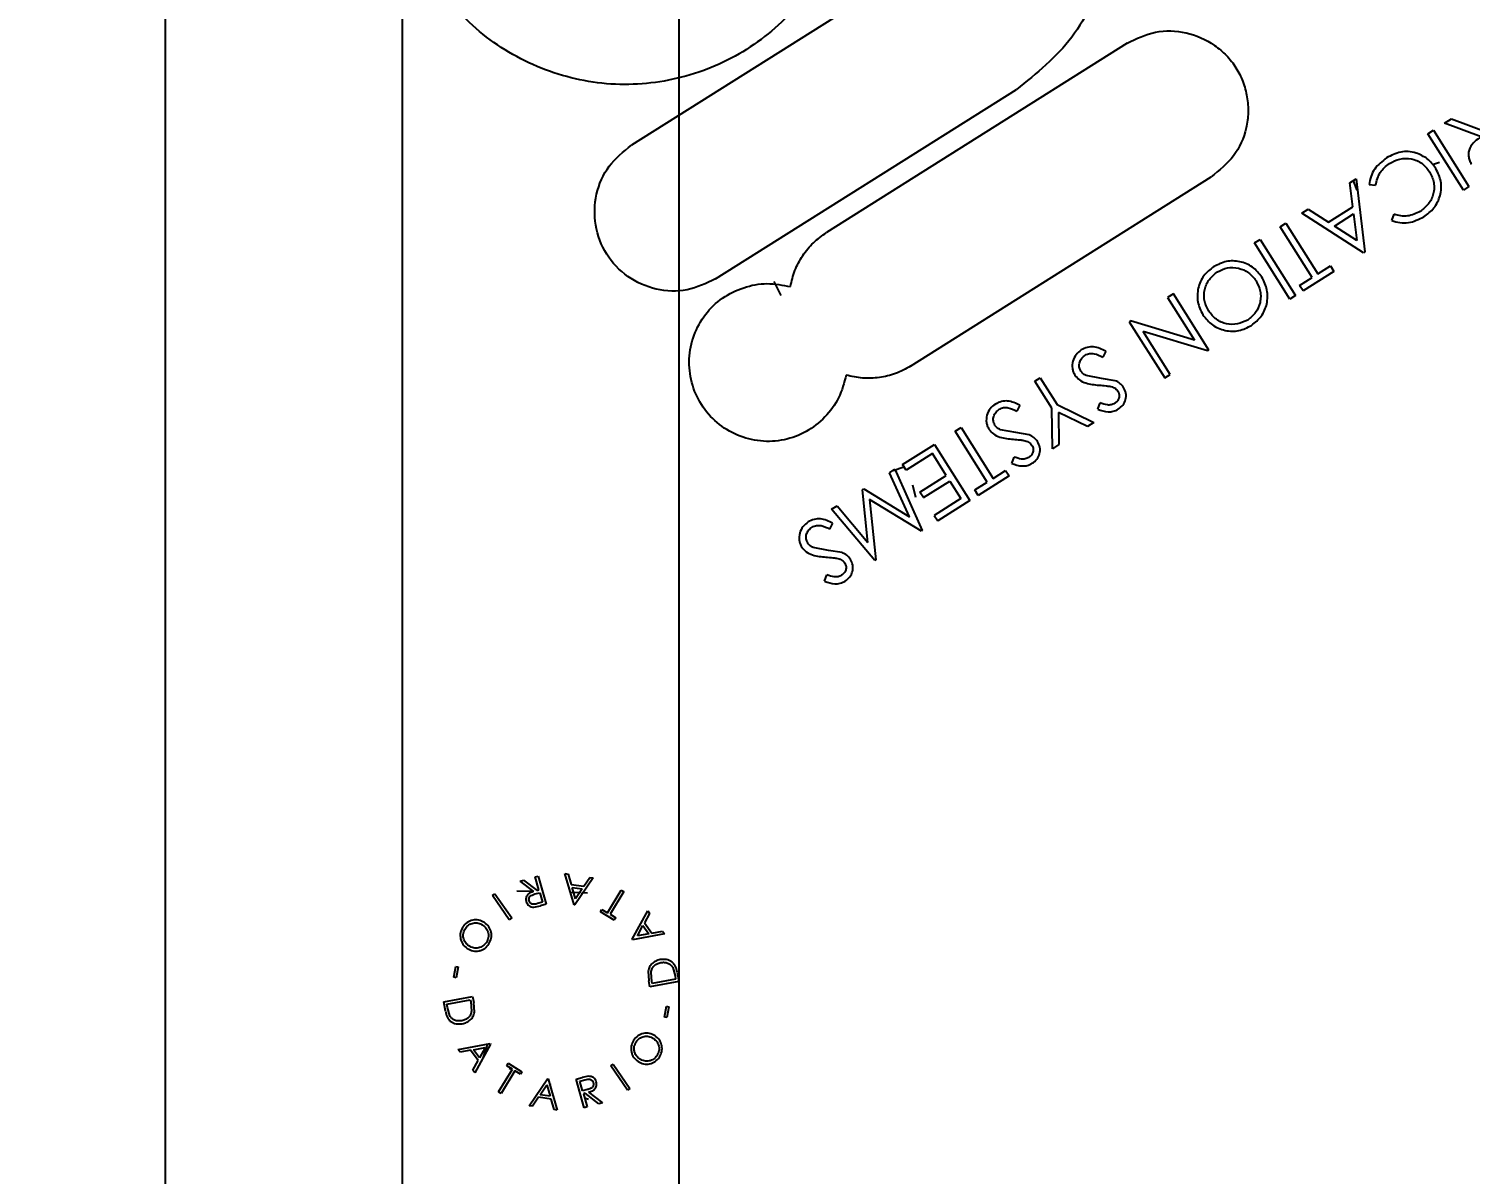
# Model space of a CAD drawing. Header units: inches. Extents: x -347369 to -260369, y 119522 to 149869.
# Drawn here: x -263136.63 to -263100.13, y 139449.43 to 139478.44 of the extents above; entities that cross this region are included whole.
import ezdxf

# ---------------------------------------------------------------- set-up
doc = ezdxf.new("R2010")
doc.units = ezdxf.units.IN
doc.header["$LTSCALE"] = 300
doc.linetypes.add('DOT2', pattern=[0.635, 0, -0.635])
doc.layers.add('INCASTELLATURA MOT', color=4, linetype='Continuous')
doc.layers.add('QUOTE', color=7, linetype='Continuous')
doc.styles.get("Standard").update_dxf_attribs({"font": 'romans.shx'})
doc.dimstyles.new('sc1a100_pollici', dxfattribs={"dimscale": 100, "dimtxt": 3, "dimasz": 3, "dimexe": 0, "dimexo": 0, "dimgap": 1, "dimtad": 1, "dimzin": 12, "dimdsep": 46, "dimtxsty": 'Standard', "dimblk": 'CLOSEDBLANK', "dimcen": 1, "dimclrd": 253, "dimclre": 253, "dimclrt": 2, "dimadec": 0, "dimazin": 3, "dimtfac": 1, "dimtmove": 0, "dimatfit": 1, "dimldrblk": 'CLOSEDBLANK', "dimfxl": 1, "dimtolj": 1, "dimtzin": 0, "dimarcsym": 0})

# ---------------------------------------------------------------- blocks, each defined once
blk = doc.blocks.new('_ClosedBlank')
at = {"color": 0, "linetype": 'ByBlock', "lineweight": -2}
for p, q in [((-1, 0.16667), (0, 0)), ((-1, 0.16667), (-1, -0.16667)), ((0, 0), (-1, -0.16667))]:
    blk.add_line(p, q, dxfattribs=at)
blk = doc.blocks.new('*D12')
at = {"layer": 'Defpoints', "color": 0, "transparency": 16777216}
for p in [(-263135.166, 139932.656), (-261590.132, 139932.656), (-262190.132, 138999.656)]:
    blk.add_point(p, dxfattribs=at)
at = {"layer": 'QUOTE', "color": 253, "lineweight": -2, "transparency": 16777216}
for p, q in [((-261590.132, 140232.656), (-261590.132, 140532.656)), ((-263135.166, 139932.656), (-261590.132, 139932.656)), ((-261590.132, 139932.656), (-261590.132, 138999.656)), ((-262190.132, 138999.656), (-261590.132, 138999.656)), ((-261590.132, 138699.656), (-261590.132, 135456.799))]:
    blk.add_line(p, q, dxfattribs=at)
at = {"layer": 'QUOTE', "color": 253, "lineweight": -2, "transparency": 16777216, "xscale": 300, "yscale": 300, "zscale": 300}
for p, rotation in [((-261590.132, 139932.656), 270), ((-261590.132, 138999.656), 90)]:
    blk.add_blockref('_ClosedBlank', p, dxfattribs=dict(at, rotation=rotation))
at = {"layer": 'QUOTE', "color": 2, "transparency": 16777216, "char_height": 300, "attachment_point": 5, "rotation": 90}
for s, insert in [('\\A1;[3\'-0 3/4"]', (-261261.561, 136928.227)), ('\\A1;933', (-261840.132, 136928.227))]:
    blk.add_mtext(s, dxfattribs=dict(at, insert=insert))
blk = doc.blocks.new('*U45')
at = {"layer": 'INCASTELLATURA MOT', "linetype": 'Continuous'}
blk.add_line((-3.004, 420.5), (-3.004, 658), dxfattribs=at)
blk = doc.blocks.new('*U46')
at = {"layer": 'INCASTELLATURA MOT'}
for p, q in [((2.995, 420.5), (2.995, 658)), ((9.995, 658), (9.995, 408))]:
    blk.add_line(p, q, dxfattribs=at)
blk = doc.blocks.new('A$C11159156')
at = {"layer": 'INCASTELLATURA MOT', "color": 40, "linetype": 'Continuous', "lineweight": 25}
for p, q in [((-322.583, 530.629), (-330.199, 525.835)), ((-317.647, 528.418), (-325.263, 523.624)), ((-328.069, 522.449), (-320.452, 527.244)), ((-309.608, 526.388), (-309.432, 526.499)), ((-308.68, 526.048), (-309.608, 526.388)), ((-309.432, 526.499), (-308.504, 526.159)), ((-310.029, 526.123), (-309.887, 526.213)), ((-309.133, 524.699), (-310.029, 526.123)), ((-309.887, 526.213), (-308.99, 524.789)), ((-309.735, 525.393), (-309.89, 525.341)), ((-323.133, 520.239), (-315.516, 525.033)), ((-312.006, 524.879), (-311.847, 524.979)), ((-311.825, 524.693), (-311.915, 524.933)), ((-311.847, 524.979), (-311.624, 523.132)), ((-311.934, 524.271), (-312.006, 524.879)), ((-311.52, 524.839), (-311.354, 524.824)), ((-308.99, 524.789), (-309.133, 524.699)), ((-313.219, 524.116), (-313.066, 524.212)), ((-313.066, 524.212), (-312.547, 523.884)), ((-312.547, 523.884), (-311.934, 524.271)), ((-313.771, 523.768), (-313.626, 523.86)), ((-313.626, 523.86), (-312.817, 522.574)), ((-311.658, 523.11), (-313.219, 524.116)), ((-312.398, 523.786), (-311.911, 524.093)), ((-311.911, 524.093), (-311.831, 523.423)), ((-310.946, 523.927), (-310.888, 524.084)), ((-314.419, 523.36), (-314.277, 523.45)), ((-314.277, 523.45), (-313.38, 522.026)), ((-312.962, 522.483), (-313.771, 523.768)), ((-311.831, 523.423), (-312.398, 523.786)), ((-313.523, 521.936), (-314.419, 523.36)), ((-311.624, 523.132), (-311.658, 523.11)), ((-312.817, 522.574), (-312.498, 522.775)), ((-312.498, 522.775), (-312.411, 522.636)), ((-326.593, 522.384), (-326.421, 522.026)), ((-313.28, 522.283), (-312.962, 522.483)), ((-312.411, 522.636), (-313.192, 522.144)), ((-316.475, 522.067), (-316.622, 521.974)), ((-316.622, 521.974), (-315.944, 520.898)), ((-315.578, 520.643), (-316.475, 522.067)), ((-313.38, 522.026), (-313.523, 521.936)), ((-313.192, 522.144), (-313.28, 522.283)), ((-317.561, 521.383), (-317.593, 521.363)), ((-317.593, 521.363), (-316.696, 519.939)), ((-315.944, 520.898), (-317.561, 521.383)), ((-315.609, 520.623), (-317.242, 521.117)), ((-316.556, 520.027), (-317.242, 521.117)), ((-318.188, 520.617), (-318.264, 520.469)), ((-315.578, 520.643), (-315.609, 520.623)), ((-319.986, 519.856), (-319.846, 519.944)), ((-319.558, 519.176), (-319.986, 519.856)), ((-319.846, 519.944), (-319.418, 519.264)), ((-318.294, 519.926), (-318.681, 520)), ((-317.95, 519.87), (-318.294, 519.926)), ((-316.696, 519.939), (-316.556, 520.027)), ((-320.365, 519.247), (-320.441, 519.099)), ((-319.541, 518.148), (-319.558, 519.176)), ((-319.418, 519.264), (-318.49, 518.81)), ((-318.655, 518.707), (-319.388, 519.064)), ((-319.388, 519.064), (-319.377, 518.252)), ((-318.393, 519.147), (-318.332, 519.308)), ((-318.49, 518.81), (-318.655, 518.707)), ((-321.998, 518.59), (-321.852, 518.682)), ((-321.188, 517.305), (-321.998, 518.59)), ((-321.852, 518.682), (-321.043, 517.396)), ((-320.47, 518.556), (-320.858, 518.63)), ((-320.126, 518.5), (-320.47, 518.556)), ((-323.335, 517.749), (-322.525, 518.259)), ((-322.579, 518.028), (-323.246, 517.608)), ((-322.227, 517.47), (-322.579, 518.028)), ((-322.525, 518.259), (-321.629, 516.835)), ((-319.377, 518.252), (-319.541, 518.148)), ((-323.666, 517.54), (-323.529, 517.627)), ((-323.572, 517.599), (-323.298, 517.691)), ((-323.529, 517.627), (-322.835, 516.075)), ((-323.246, 517.608), (-323.335, 517.749)), ((-321.043, 517.396), (-320.725, 517.597)), ((-320.725, 517.597), (-320.638, 517.458)), ((-320.569, 517.777), (-320.509, 517.938)), ((-323.159, 516.427), (-323.666, 517.54)), ((-322.895, 517.05), (-322.227, 517.47)), ((-322.807, 516.91), (-322.139, 517.33)), ((-322.139, 517.33), (-321.859, 516.885)), ((-321.506, 517.105), (-321.188, 517.305)), ((-320.638, 517.458), (-321.419, 516.966)), ((-324.35, 517.109), (-324.315, 517.132)), ((-324.213, 515.774), (-324.35, 517.109)), ((-324.315, 517.132), (-323.159, 516.427)), ((-322.858, 516.061), (-324.172, 516.865)), ((-324.172, 516.865), (-324.01, 515.336)), ((-322.995, 516.917), (-323.074, 517.222)), ((-322.807, 516.91), (-322.895, 517.05)), ((-321.859, 516.885), (-322.533, 516.461)), ((-321.419, 516.966), (-321.506, 517.105)), ((-325.133, 516.616), (-324.993, 516.705)), ((-324.033, 515.321), (-325.133, 516.616)), ((-324.993, 516.705), (-324.213, 515.774)), ((-321.629, 516.835), (-322.444, 516.321)), ((-325.105, 516.264), (-325.181, 516.115)), ((-322.533, 516.461), (-322.444, 516.321)), ((-322.835, 516.075), (-322.858, 516.061)), ((-325.211, 515.572), (-325.598, 515.647)), ((-324.867, 515.517), (-325.211, 515.572)), ((-324.01, 515.336), (-324.033, 515.321)), ((-325.31, 514.793), (-325.249, 514.954)), ((-331.883, 507.391), (-331.803, 507.378)), ((-331.651, 506.598), (-331.883, 507.391)), ((-331.803, 507.378), (-331.724, 507.117)), ((-333.021, 507.201), (-332.933, 507.225)), ((-332.672, 506.94), (-333.021, 507.201)), ((-332.933, 507.225), (-332.584, 506.964)), ((-332.636, 507.308), (-332.564, 507.328)), ((-332.543, 506.976), (-332.636, 507.308)), ((-332.564, 507.328), (-332.364, 506.613)), ((-331.724, 507.117), (-331.406, 507.069)), ((-331.618, 506.754), (-331.703, 507.041)), ((-331.703, 507.041), (-331.45, 507.002)), ((-331.17, 507.282), (-331.633, 506.596)), ((-331.406, 507.069), (-331.253, 507.294)), ((-331.253, 507.294), (-331.17, 507.282)), ((-333.718, 506.835), (-333.657, 506.878)), ((-333.293, 506.222), (-333.718, 506.835)), ((-333.657, 506.878), (-333.232, 506.265)), ((-333.1, 506.952), (-332.724, 506.942)), ((-332.647, 506.873), (-332.523, 506.906)), ((-332.584, 506.964), (-332.543, 506.976)), ((-332.456, 506.663), (-332.581, 506.628)), ((-332.523, 506.906), (-332.456, 506.663)), ((-332.454, 506.935), (-332.424, 506.935)), ((-331.744, 506.917), (-331.477, 506.91)), ((-331.45, 507.002), (-331.618, 506.754)), ((-331.422, 506.908), (-331.313, 506.905)), ((-330.806, 506.398), (-330.458, 506.973)), ((-330.393, 506.934), (-330.741, 506.358)), ((-330.458, 506.973), (-330.393, 506.934)), ((-332.671, 506.538), (-332.507, 506.573)), ((-332.364, 506.613), (-332.507, 506.573)), ((-331.633, 506.596), (-331.651, 506.598)), ((-330.986, 506.422), (-330.948, 506.484)), ((-330.636, 506.21), (-330.986, 506.422)), ((-330.948, 506.484), (-330.806, 506.398)), ((-330.741, 506.358), (-330.599, 506.272)), ((-330.182, 505.726), (-329.789, 506.444)), ((-329.742, 506.379), (-329.87, 506.141)), ((-329.789, 506.444), (-329.742, 506.379)), ((-333.232, 506.265), (-333.293, 506.222)), ((-330.599, 506.272), (-330.636, 506.21)), ((-330.05, 505.811), (-329.908, 506.072)), ((-329.908, 506.072), (-329.758, 505.868)), ((-329.87, 506.141), (-329.68, 505.883)), ((-329.68, 505.883), (-329.415, 505.934)), ((-329.415, 505.934), (-329.366, 505.868)), ((-330.171, 505.711), (-330.182, 505.726)), ((-329.366, 505.868), (-330.171, 505.711)), ((-329.758, 505.868), (-330.05, 505.811)), ((-334.7, 504.765), (-334.649, 505.039)), ((-334.649, 505.039), (-334.588, 505.028)), ((-334.588, 505.028), (-334.639, 504.753)), ((-329.778, 504.918), (-329.759, 504.674)), ((-329.683, 504.658), (-329.704, 504.889)), ((-329.155, 505.01), (-329.097, 504.803)), ((-329.042, 504.894), (-328.998, 504.661)), ((-334.639, 504.753), (-334.7, 504.765)), ((-329.731, 504.523), (-329.759, 504.674)), ((-328.998, 504.661), (-329.731, 504.523)), ((-329.673, 504.606), (-329.683, 504.658)), ((-329.081, 504.718), (-329.673, 504.606)), ((-329.097, 504.803), (-329.081, 504.718)), ((-334.955, 504.139), (-334.222, 504.275)), ((-334.912, 503.906), (-334.955, 504.139)), ((-334.873, 504.082), (-334.281, 504.191)), ((-334.281, 504.191), (-334.271, 504.139)), ((-334.271, 504.139), (-334.25, 503.909)), ((-334.222, 504.275), (-334.194, 504.123)), ((-334.177, 503.879), (-334.194, 504.123)), ((-334.857, 503.997), (-334.873, 504.082)), ((-334.799, 503.79), (-334.857, 503.997)), ((-329.367, 503.754), (-329.315, 504.029)), ((-329.306, 503.742), (-329.367, 503.754)), ((-329.315, 504.029), (-329.254, 504.017)), ((-329.254, 504.017), (-329.306, 503.742)), ((-334.591, 502.931), (-333.778, 503.086)), ((-333.767, 503.071), (-334.167, 502.348)), ((-333.858, 503.057), (-333.961, 502.719)), ((-333.778, 503.086), (-333.767, 503.071)), ((-334.542, 502.864), (-334.591, 502.931)), ((-334.274, 502.914), (-334.542, 502.864)), ((-334.084, 502.653), (-334.274, 502.914)), ((-334.214, 502.413), (-334.084, 502.653)), ((-334.196, 502.93), (-333.901, 502.985)), ((-334.045, 502.723), (-334.196, 502.93)), ((-333.901, 502.985), (-334.045, 502.723)), ((-334.167, 502.348), (-334.214, 502.413)), ((-333.568, 501.861), (-333.216, 502.437)), ((-333.151, 502.397), (-333.503, 501.822)), ((-333.359, 502.524), (-333.321, 502.586)), ((-333.216, 502.437), (-333.359, 502.524)), ((-333.321, 502.586), (-332.972, 502.372)), ((-333.234, 502.432), (-333.299, 502.458)), ((-333.009, 502.31), (-333.151, 502.397)), ((-332.972, 502.372), (-333.009, 502.31)), ((-330.726, 502.52), (-330.665, 502.562)), ((-330.304, 501.907), (-330.726, 502.52)), ((-330.665, 502.562), (-330.242, 501.949)), ((-332.792, 501.511), (-332.326, 502.196)), ((-332.511, 501.79), (-332.342, 502.038)), ((-332.342, 502.038), (-332.258, 501.75)), ((-332.326, 502.196), (-332.308, 502.193)), ((-332.308, 502.193), (-332.079, 501.4)), ((-332.23, 502.037), (-332.267, 502.051)), ((-331.596, 502.182), (-331.452, 502.222)), ((-331.397, 501.46), (-331.596, 502.182)), ((-331.505, 502.131), (-331.377, 502.167)), ((-331.437, 501.886), (-331.505, 502.131)), ((-331.287, 502.257), (-331.452, 502.222)), ((-331.313, 501.919), (-331.437, 501.886)), ((-330.242, 501.949), (-330.304, 501.907)), ((-333.503, 501.822), (-333.568, 501.861)), ((-332.555, 501.724), (-332.709, 501.498)), ((-332.237, 501.674), (-332.555, 501.724)), ((-332.258, 501.75), (-332.511, 501.79)), ((-332.159, 501.412), (-332.237, 501.674)), ((-331.376, 501.827), (-331.418, 501.816)), ((-331.418, 501.816), (-331.325, 501.48)), ((-331.287, 501.665), (-331.387, 501.705)), ((-331.025, 501.563), (-331.376, 501.827)), ((-331.288, 501.852), (-330.935, 501.587)), ((-330.935, 501.587), (-331.025, 501.563)), ((-332.709, 501.498), (-332.792, 501.511)), ((-332.079, 501.4), (-332.159, 501.412)), ((-331.325, 501.48), (-331.397, 501.46))]:
    blk.add_line(p, q, dxfattribs=at)
for radius, start, end in [(76, 233.47499, 180), (70.5, 270, 87.50116), (70, 270, 85.62614)]:
    blk.add_arc((-354, 509), radius, start, end, dxfattribs=at)
at = {"layer": 'INCASTELLATURA MOT', "color": 40, "linetype": 'DOT2', "lineweight": 18}
for points, knots in [([(-420.351, 472.975), (-421.396, 475.027), (-423.487, 479.132), (-425.929, 485.721), (-427.833, 492.655), (-429.082, 499.963), (-429.614, 507.511), (-429.378, 515.193), (-428.348, 522.89), (-426.52, 530.481), (-423.918, 537.843), (-420.59, 544.86), (-416.604, 551.431), (-412.047, 557.472), (-407.018, 562.919), (-401.65, 567.705), (-395.996, 571.87), (-390.076, 575.443), (-383.855, 578.463), (-377.282, 580.936), (-370.344, 582.831), (-363.037, 584.082), (-355.489, 584.614), (-347.808, 584.378), (-340.11, 583.348), (-332.519, 581.52), (-325.157, 578.918), (-318.14, 575.59), (-311.569, 571.604), (-305.529, 567.047), (-300.08, 562.02), (-295.301, 556.647), (-291.105, 551.01), (-288.801, 547.02), (-287.649, 545.025)], [0, 0, 0, 0, 0.029124, 0.058249, 0.088734, 0.119994, 0.151901, 0.184313, 0.217069, 0.25, 0.282931, 0.315687, 0.348099, 0.380006, 0.411266, 0.441751, 0.470875, 0.5, 0.529123, 0.558249, 0.588734, 0.619994, 0.651901, 0.684313, 0.717069, 0.75, 0.782931, 0.815687, 0.848099, 0.880006, 0.911266, 0.941751, 0.970875, 1, 1, 1, 1]), ([(-337.148, 570.373), (-335.764, 569.999), (-332.181, 569.031), (-326.653, 566.68), (-320.628, 563.444), (-314.994, 559.553), (-309.807, 555.089), (-305.128, 550.093), (-301.01, 544.626), (-297.501, 538.749), (-294.639, 532.531), (-292.472, 526.041), (-290.96, 519.359), (-290.565, 514.818), (-290.368, 512.547)], [0, 0, 0, 0, 0.0540737, 0.140067, 0.2260603, 0.3120536, 0.3980469, 0.4840402, 0.5700335, 0.6560268, 0.7420201, 0.8280134, 0.9140067, 1, 1, 1, 1]), ([(-287.649, 545.025), (-286.604, 542.973), (-284.513, 538.868), (-282.071, 532.279), (-280.167, 525.345), (-278.918, 518.037), (-278.386, 510.489), (-278.622, 502.807), (-279.652, 495.11), (-281.48, 487.519), (-284.082, 480.157), (-287.41, 473.14), (-291.396, 466.569), (-295.953, 460.528), (-300.982, 455.081), (-306.35, 450.295), (-312.004, 446.13), (-317.924, 442.557), (-324.145, 439.537), (-330.718, 437.064), (-337.656, 435.169), (-344.963, 433.918), (-352.511, 433.386), (-360.192, 433.622), (-367.891, 434.652), (-375.48, 436.482), (-382.848, 439.075), (-389.842, 442.434), (-395.196, 445.55), (-398.03, 447.744), (-398.837, 448.369)], [0, 0, 0, 0, 0.033825, 0.067651, 0.103057, 0.139363, 0.176421, 0.214064, 0.252107, 0.290354, 0.328601, 0.366644, 0.404287, 0.441345, 0.477651, 0.513057, 0.546881, 0.580708, 0.614532, 0.648359, 0.683766, 0.720071, 0.757129, 0.794772, 0.832815, 0.871062, 0.909309, 0.947352, 0.984996, 1, 1, 1, 1])]:
    blk.add_open_spline(points, degree=3, knots=knots, dxfattribs=at)
at = {"layer": 'INCASTELLATURA MOT', "color": 40, "linetype": 'Continuous', "lineweight": 25}
for points, knots in [([(-330.023, 538.862), (-329.421, 538.772), (-328.219, 538.59), (-326.624, 537.618), (-325.405, 536.233), (-324.68, 534.533), (-324.528, 532.707), (-324.935, 530.93), (-325.874, 529.38), (-327.232, 528.179), (-328.905, 527.466), (-330.725, 527.284), (-332.52, 527.698), (-334.112, 528.637), (-335.32, 530.043), (-336.032, 531.737), (-336.204, 533.579), (-335.851, 534.729), (-335.674, 535.305)], [0, 0, 0, 0, 0.062584, 0.125134, 0.187667, 0.250057, 0.312608, 0.375005, 0.437551, 0.500043, 0.562577, 0.625099, 0.687608, 0.750114, 0.812552, 0.875079, 0.937412, 1, 1, 1, 1]), ([(-318.884, 534.139), (-318.723, 533.846), (-318.403, 533.261), (-318.074, 531.973), (-318.122, 530.308), (-318.931, 528.466), (-319.944, 527.652), (-320.452, 527.244)], [0, 0, 0, 0, 0.126042, 0.251496, 0.500666, 0.749605, 1, 1, 1, 1]), ([(-317.647, 528.418), (-317.412, 528.531), (-316.945, 528.755), (-316.142, 528.729), (-315.529, 528.458), (-315.125, 528.115), (-314.88, 527.803), (-314.702, 527.446), (-314.6, 527.059), (-314.57, 526.66), (-314.638, 526.139), (-314.909, 525.522), (-315.313, 525.196), (-315.516, 525.033)], [0, 0, 0, 0, 0.125035, 0.249927, 0.375183, 0.438331, 0.500119, 0.561919, 0.625195, 0.688419, 0.750478, 0.874835, 1, 1, 1, 1]), ([(-308.68, 526.048), (-308.736, 526.01), (-308.849, 525.934), (-308.961, 525.797), (-309.003, 525.661), (-309.006, 525.555), (-308.982, 525.45), (-308.947, 525.387), (-308.93, 525.355)], [0, 0, 0, 0, 0.250027, 0.498946, 0.625137, 0.750213, 0.871798, 1, 1, 1, 1]), ([(-328.069, 522.449), (-328.305, 522.336), (-328.776, 522.11), (-329.585, 522.142), (-330.315, 522.467), (-330.874, 523.049), (-331.153, 523.805), (-331.133, 524.602), (-330.81, 525.342), (-330.403, 525.67), (-330.199, 525.835)], [0, 0, 0, 0, 0.125225, 0.2503688, 0.3757711, 0.5003544, 0.625066, 0.7499782, 0.8745367, 1, 1, 1, 1]), ([(-310.331, 525.636), (-310.396, 525.651), (-310.525, 525.68), (-310.788, 525.664), (-310.961, 525.574), (-311.077, 525.514)], [0, 0, 0, 0, 0.256654, 0.5028017, 1, 1, 1, 1]), ([(-309.83, 525.243), (-309.896, 525.332), (-310.029, 525.511), (-310.23, 525.594), (-310.331, 525.636)], [0, 0, 0, 0, 0.500159, 1, 1, 1, 1]), ([(-311.077, 525.514), (-311.187, 525.428), (-311.351, 525.301), (-311.481, 525.048), (-311.507, 524.909), (-311.52, 524.839)], [0, 0, 0, 0, 0.499697, 0.747292, 1, 1, 1, 1]), ([(-311.354, 524.824), (-311.326, 524.936), (-311.284, 525.1), (-311.138, 525.273), (-311.048, 525.339), (-311.001, 525.373)], [0, 0, 0, 0, 0.499256, 0.734806, 1, 1, 1, 1]), ([(-311.001, 525.373), (-310.916, 525.418), (-310.746, 525.506), (-310.498, 525.504), (-310.314, 525.449), (-310.14, 525.357), (-310.049, 525.24), (-309.989, 525.161)], [0, 0, 0, 0, 0.250516, 0.500186, 0.627346, 0.750871, 1, 1, 1, 1]), ([(-309.989, 525.161), (-309.944, 525.071), (-309.878, 524.939), (-309.868, 524.743), (-309.898, 524.556), (-310.001, 524.333), (-310.149, 524.217), (-310.224, 524.159)], [0, 0, 0, 0, 0.255808, 0.37693, 0.500896, 0.749629, 1, 1, 1, 1]), ([(-310.134, 524.02), (-310.041, 524.089), (-309.856, 524.228), (-309.727, 524.503), (-309.689, 524.735), (-309.697, 524.975), (-309.777, 525.135), (-309.83, 525.243)], [0, 0, 0, 0, 0.250529, 0.50028, 0.627366, 0.751036, 1, 1, 1, 1]), ([(-310.224, 524.159), (-310.329, 524.108), (-310.486, 524.032), (-310.72, 524.035), (-310.832, 524.068), (-310.888, 524.084)], [0, 0, 0, 0, 0.499937, 0.74945, 1, 1, 1, 1]), ([(-310.946, 523.927), (-310.877, 523.905), (-310.74, 523.862), (-310.452, 523.864), (-310.261, 523.957), (-310.134, 524.02)], [0, 0, 0, 0, 0.252142, 0.503558, 1, 1, 1, 1]), ([(-326.172, 522.252), (-326.141, 522.391), (-326.078, 522.669), (-325.873, 523.044), (-325.607, 523.378), (-325.378, 523.542), (-325.263, 523.624)], [0, 0, 0, 0, 0.248736, 0.499808, 0.750376, 1, 1, 1, 1]), ([(-315.452, 522.76), (-315.544, 522.69), (-315.681, 522.584), (-315.795, 522.381), (-315.85, 522.214), (-315.873, 522.04), (-315.861, 521.804), (-315.782, 521.647), (-315.729, 521.541)], [0, 0, 0, 0, 0.250104, 0.374329, 0.500782, 0.628496, 0.751094, 1, 1, 1, 1]), ([(-314.234, 522.492), (-314.308, 522.586), (-314.456, 522.773), (-314.79, 522.901), (-315.143, 522.916), (-315.349, 522.812), (-315.452, 522.76)], [0, 0, 0, 0, 0.250706, 0.50076, 0.750107, 1, 1, 1, 1]), ([(-315.361, 522.625), (-315.277, 522.666), (-315.11, 522.748), (-314.826, 522.732), (-314.558, 522.625), (-314.44, 522.474), (-314.382, 522.399)], [0, 0, 0, 0, 0.250431, 0.5005, 0.750409, 1, 1, 1, 1]), ([(-315.582, 521.634), (-315.625, 521.72), (-315.69, 521.849), (-315.703, 522.041), (-315.686, 522.182), (-315.64, 522.316), (-315.545, 522.48), (-315.435, 522.567), (-315.361, 522.625)], [0, 0, 0, 0, 0.250103, 0.37515, 0.500498, 0.62463, 0.749625, 1, 1, 1, 1]), ([(-314.382, 522.399), (-314.339, 522.313), (-314.274, 522.184), (-314.26, 521.993), (-314.283, 521.806), (-314.377, 521.582), (-314.522, 521.465), (-314.594, 521.407)], [0, 0, 0, 0, 0.250459, 0.375379, 0.500891, 0.750561, 1, 1, 1, 1]), ([(-314.5, 521.272), (-314.409, 521.343), (-314.273, 521.451), (-314.16, 521.654), (-314.106, 521.818), (-314.087, 521.992), (-314.103, 522.227), (-314.182, 522.386), (-314.234, 522.492)], [0, 0, 0, 0, 0.251115, 0.375974, 0.500521, 0.624375, 0.750919, 1, 1, 1, 1]), ([(-324.763, 520.013), (-324.814, 519.816), (-324.917, 519.423), (-325.285, 518.932), (-325.76, 518.559), (-326.328, 518.344), (-326.935, 518.314), (-327.528, 518.463), (-328.05, 518.786), (-328.456, 519.25), (-328.699, 519.817), (-328.767, 520.43), (-328.641, 521.031), (-328.351, 521.568), (-327.909, 521.985), (-327.367, 522.25), (-326.767, 522.367), (-326.371, 522.291), (-326.172, 522.252)], [0, 0, 0, 0, 0.06265, 0.12511, 0.187557, 0.24996, 0.312396, 0.375045, 0.437677, 0.500126, 0.562743, 0.62522, 0.687762, 0.75035, 0.812461, 0.874893, 0.937392, 1, 1, 1, 1]), ([(-314.594, 521.407), (-314.679, 521.367), (-314.848, 521.287), (-315.089, 521.294), (-315.267, 521.351), (-315.434, 521.444), (-315.523, 521.558), (-315.582, 521.634)], [0, 0, 0, 0, 0.250272, 0.500188, 0.625459, 0.75016, 1, 1, 1, 1]), ([(-315.729, 521.541), (-315.655, 521.446), (-315.545, 521.304), (-315.335, 521.191), (-315.166, 521.139), (-314.99, 521.119), (-314.758, 521.139), (-314.603, 521.218), (-314.5, 521.272)], [0, 0, 0, 0, 0.250521, 0.372981, 0.501238, 0.628711, 0.751268, 1, 1, 1, 1]), ([(-318.808, 520.648), (-318.856, 520.611), (-318.952, 520.538), (-319.029, 520.367), (-319.044, 520.213), (-319.015, 520.093), (-318.985, 520.039), (-318.97, 520.01)], [0, 0, 0, 0, 0.250232, 0.499453, 0.749199, 0.868565, 1, 1, 1, 1]), ([(-318.818, 520.11), (-318.827, 520.129), (-318.846, 520.165), (-318.86, 520.224), (-318.862, 520.282), (-318.846, 520.357), (-318.8, 520.445), (-318.739, 520.493), (-318.707, 520.518)], [0, 0, 0, 0, 0.1331, 0.257218, 0.378041, 0.501709, 0.740343, 1, 1, 1, 1]), ([(-318.188, 520.617), (-318.289, 520.666), (-318.438, 520.738), (-318.661, 520.723), (-318.758, 520.673), (-318.808, 520.648)], [0, 0, 0, 0, 0.499334, 0.744386, 1, 1, 1, 1]), ([(-318.707, 520.518), (-318.672, 520.535), (-318.601, 520.568), (-318.441, 520.556), (-318.335, 520.503), (-318.264, 520.469)], [0, 0, 0, 0, 0.249795, 0.4995008, 1, 1, 1, 1]), ([(-323.133, 520.239), (-323.256, 520.171), (-323.504, 520.035), (-323.92, 519.939), (-324.347, 519.917), (-324.625, 519.981), (-324.763, 520.013)], [0, 0, 0, 0, 0.249448, 0.500105, 0.751046, 1, 1, 1, 1]), ([(-318.97, 520.01), (-318.935, 519.968), (-318.861, 519.878), (-318.646, 519.784), (-318.473, 519.768), (-318.36, 519.757)], [0, 0, 0, 0, 0.236837, 0.499325, 1, 1, 1, 1]), ([(-318.681, 520), (-318.708, 520.013), (-318.762, 520.039), (-318.799, 520.086), (-318.818, 520.11)], [0, 0, 0, 0, 0.500506, 1, 1, 1, 1]), ([(-317.737, 519.7), (-317.766, 519.738), (-317.823, 519.812), (-317.907, 519.851), (-317.95, 519.87)], [0, 0, 0, 0, 0.499703, 1, 1, 1, 1]), ([(-318.36, 519.757), (-318.3, 519.753), (-318.209, 519.746), (-318.118, 519.734), (-318.087, 519.73)], [0, 0, 0, 0, 0.65463, 1, 1, 1, 1]), ([(-318.087, 519.73), (-318.047, 519.719), (-317.987, 519.703), (-317.918, 519.653), (-317.893, 519.619), (-317.881, 519.602)], [0, 0, 0, 0, 0.500482, 0.743703, 1, 1, 1, 1]), ([(-317.881, 519.602), (-317.867, 519.575), (-317.847, 519.535), (-317.847, 519.475), (-317.855, 519.431), (-317.871, 519.39), (-317.904, 519.341), (-317.938, 519.315), (-317.962, 519.298)], [0, 0, 0, 0, 0.2506126, 0.3735589, 0.5012024, 0.6269938, 0.7511967, 1, 1, 1, 1]), ([(-317.872, 519.149), (-317.831, 519.181), (-317.748, 519.245), (-317.689, 519.368), (-317.672, 519.473), (-317.677, 519.58), (-317.713, 519.652), (-317.737, 519.7)], [0, 0, 0, 0, 0.249431, 0.50041, 0.625332, 0.750771, 1, 1, 1, 1]), ([(-320.984, 519.278), (-321.033, 519.241), (-321.129, 519.168), (-321.206, 518.996), (-321.221, 518.843), (-321.191, 518.723), (-321.162, 518.669), (-321.147, 518.64)], [0, 0, 0, 0, 0.249976, 0.49929, 0.749281, 0.868593, 1, 1, 1, 1]), ([(-320.994, 518.74), (-321.012, 518.777), (-321.037, 518.832), (-321.038, 518.912), (-321.023, 518.986), (-320.977, 519.075), (-320.916, 519.123), (-320.884, 519.148)], [0, 0, 0, 0, 0.256387, 0.37733, 0.501001, 0.740156, 1, 1, 1, 1]), ([(-320.365, 519.247), (-320.465, 519.296), (-320.615, 519.368), (-320.838, 519.353), (-320.935, 519.303), (-320.984, 519.278)], [0, 0, 0, 0, 0.499351, 0.744396, 1, 1, 1, 1]), ([(-320.884, 519.148), (-320.848, 519.165), (-320.777, 519.198), (-320.617, 519.186), (-320.511, 519.133), (-320.441, 519.099)], [0, 0, 0, 0, 0.249774, 0.499486, 1, 1, 1, 1]), ([(-318.393, 519.147), (-318.306, 519.116), (-318.178, 519.07), (-317.994, 519.088), (-317.914, 519.128), (-317.872, 519.149)], [0, 0, 0, 0, 0.501909, 0.742528, 1, 1, 1, 1]), ([(-317.962, 519.298), (-317.991, 519.283), (-318.049, 519.254), (-318.18, 519.252), (-318.271, 519.285), (-318.332, 519.308)], [0, 0, 0, 0, 0.254051, 0.500242, 1, 1, 1, 1]), ([(-320.858, 518.63), (-320.885, 518.643), (-320.939, 518.669), (-320.976, 518.717), (-320.994, 518.74)], [0, 0, 0, 0, 0.5005, 1, 1, 1, 1]), ([(-321.147, 518.64), (-321.111, 518.598), (-321.037, 518.509), (-320.822, 518.414), (-320.65, 518.398), (-320.537, 518.387)], [0, 0, 0, 0, 0.236988, 0.499334, 1, 1, 1, 1]), ([(-320.537, 518.387), (-320.477, 518.383), (-320.386, 518.376), (-320.295, 518.364), (-320.263, 518.36)], [0, 0, 0, 0, 0.65459, 1, 1, 1, 1]), ([(-320.263, 518.36), (-320.223, 518.349), (-320.163, 518.333), (-320.095, 518.283), (-320.07, 518.249), (-320.057, 518.232)], [0, 0, 0, 0, 0.500473, 0.743601, 1, 1, 1, 1]), ([(-319.914, 518.33), (-319.942, 518.368), (-319.999, 518.442), (-320.084, 518.481), (-320.126, 518.5)], [0, 0, 0, 0, 0.499712, 1, 1, 1, 1]), ([(-320.049, 517.779), (-320.007, 517.811), (-319.924, 517.875), (-319.865, 517.998), (-319.849, 518.103), (-319.854, 518.21), (-319.89, 518.282), (-319.914, 518.33)], [0, 0, 0, 0, 0.249529, 0.500418, 0.62531, 0.750762, 1, 1, 1, 1]), ([(-320.057, 518.232), (-320.044, 518.205), (-320.024, 518.165), (-320.023, 518.105), (-320.031, 518.061), (-320.047, 518.02), (-320.08, 517.971), (-320.115, 517.945), (-320.138, 517.928)], [0, 0, 0, 0, 0.250619, 0.373616, 0.50122, 0.627095, 0.751216, 1, 1, 1, 1]), ([(-320.569, 517.777), (-320.483, 517.746), (-320.354, 517.7), (-320.171, 517.718), (-320.091, 517.758), (-320.049, 517.779)], [0, 0, 0, 0, 0.501959, 0.742588, 1, 1, 1, 1]), ([(-320.138, 517.928), (-320.168, 517.913), (-320.225, 517.884), (-320.357, 517.882), (-320.448, 517.916), (-320.509, 517.938)], [0, 0, 0, 0, 0.254054, 0.500232, 1, 1, 1, 1]), ([(-325.725, 516.294), (-325.773, 516.257), (-325.87, 516.183), (-325.947, 516.012), (-325.961, 515.859), (-325.931, 515.739), (-325.902, 515.685), (-325.887, 515.657)], [0, 0, 0, 0, 0.249977, 0.499295, 0.749282, 0.868573, 1, 1, 1, 1]), ([(-325.735, 515.757), (-325.752, 515.794), (-325.778, 515.848), (-325.779, 515.928), (-325.763, 516.002), (-325.717, 516.091), (-325.656, 516.139), (-325.624, 516.165)], [0, 0, 0, 0, 0.256663, 0.377535, 0.500905, 0.740468, 1, 1, 1, 1]), ([(-325.105, 516.264), (-325.205, 516.312), (-325.354, 516.384), (-325.578, 516.37), (-325.675, 516.32), (-325.725, 516.294)], [0, 0, 0, 0, 0.499383, 0.74441, 1, 1, 1, 1]), ([(-325.624, 516.165), (-325.589, 516.181), (-325.517, 516.214), (-325.357, 516.202), (-325.252, 516.15), (-325.181, 516.115)], [0, 0, 0, 0, 0.249734, 0.499457, 1, 1, 1, 1]), ([(-325.887, 515.657), (-325.852, 515.614), (-325.778, 515.525), (-325.563, 515.431), (-325.391, 515.414), (-325.277, 515.403)], [0, 0, 0, 0, 0.237281, 0.499348, 1, 1, 1, 1]), ([(-325.598, 515.647), (-325.625, 515.659), (-325.679, 515.685), (-325.716, 515.733), (-325.735, 515.757)], [0, 0, 0, 0, 0.50049, 1, 1, 1, 1]), ([(-325.277, 515.403), (-325.217, 515.399), (-325.126, 515.393), (-325.035, 515.381), (-325.004, 515.376)], [0, 0, 0, 0, 0.654511, 1, 1, 1, 1]), ([(-324.654, 515.346), (-324.683, 515.384), (-324.74, 515.458), (-324.824, 515.497), (-324.867, 515.517)], [0, 0, 0, 0, 0.499729, 1, 1, 1, 1]), ([(-325.004, 515.376), (-324.963, 515.366), (-324.903, 515.349), (-324.835, 515.299), (-324.81, 515.265), (-324.798, 515.248)], [0, 0, 0, 0, 0.500456, 0.743402, 1, 1, 1, 1]), ([(-324.798, 515.248), (-324.784, 515.221), (-324.764, 515.181), (-324.764, 515.121), (-324.772, 515.078), (-324.788, 515.036), (-324.82, 514.988), (-324.855, 514.962), (-324.879, 514.944)], [0, 0, 0, 0, 0.250629, 0.373717, 0.501251, 0.627289, 0.75125, 1, 1, 1, 1]), ([(-324.789, 514.795), (-324.748, 514.827), (-324.664, 514.892), (-324.605, 515.015), (-324.589, 515.12), (-324.595, 515.227), (-324.63, 515.299), (-324.654, 515.346)], [0, 0, 0, 0, 0.249754, 0.500433, 0.625274, 0.750744, 1, 1, 1, 1]), ([(-325.31, 514.793), (-325.223, 514.763), (-325.094, 514.717), (-324.91, 514.733), (-324.83, 514.774), (-324.789, 514.795)], [0, 0, 0, 0, 0.50043, 0.749974, 1, 1, 1, 1]), ([(-324.879, 514.944), (-324.908, 514.929), (-324.966, 514.9), (-325.098, 514.898), (-325.188, 514.932), (-325.249, 514.954)], [0, 0, 0, 0, 0.254028, 0.500198, 1, 1, 1, 1]), ([(-332.672, 506.94), (-332.705, 506.929), (-332.763, 506.91), (-332.826, 506.864), (-332.857, 506.817), (-332.871, 506.774), (-332.874, 506.727), (-332.868, 506.695), (-332.865, 506.678)], [0, 0, 0, 0, 0.285303, 0.500787, 0.619834, 0.737544, 0.861971, 1, 1, 1, 1]), ([(-332.865, 506.678), (-332.857, 506.657), (-332.841, 506.616), (-332.795, 506.569), (-332.736, 506.541), (-332.693, 506.539), (-332.671, 506.538)], [0, 0, 0, 0, 0.262517, 0.500896, 0.742198, 1, 1, 1, 1]), ([(-332.79, 506.699), (-332.793, 506.711), (-332.797, 506.733), (-332.793, 506.765), (-332.782, 506.795), (-332.758, 506.825), (-332.711, 506.853), (-332.671, 506.865), (-332.647, 506.873)], [0, 0, 0, 0, 0.13631, 0.259332, 0.377612, 0.500687, 0.703455, 1, 1, 1, 1]), ([(-332.581, 506.628), (-332.606, 506.622), (-332.646, 506.612), (-332.7, 506.61), (-332.734, 506.624), (-332.759, 506.642), (-332.778, 506.668), (-332.786, 506.688), (-332.79, 506.699)], [0, 0, 0, 0, 0.300725, 0.499818, 0.622193, 0.74047, 0.863714, 1, 1, 1, 1]), ([(-334.469, 506.038), (-334.493, 505.992), (-334.529, 505.923), (-334.538, 505.819), (-334.526, 505.717), (-334.478, 505.591), (-334.398, 505.526), (-334.357, 505.493)], [0, 0, 0, 0, 0.250054, 0.372956, 0.500874, 0.750248, 1, 1, 1, 1]), ([(-333.925, 506.153), (-333.971, 506.177), (-334.063, 506.225), (-334.222, 506.218), (-334.37, 506.16), (-334.436, 506.079), (-334.469, 506.038)], [0, 0, 0, 0, 0.250518, 0.500619, 0.750322, 1, 1, 1, 1]), ([(-334.315, 505.557), (-334.348, 505.585), (-334.398, 505.625), (-334.438, 505.699), (-334.456, 505.759), (-334.463, 505.82), (-334.456, 505.905), (-334.426, 505.961), (-334.406, 506)], [0, 0, 0, 0, 0.25523, 0.376834, 0.500729, 0.623509, 0.744497, 1, 1, 1, 1]), ([(-334.406, 506), (-334.38, 506.033), (-334.326, 506.098), (-334.206, 506.142), (-334.078, 506.147), (-334.005, 506.107), (-333.968, 506.088)], [0, 0, 0, 0, 0.250551, 0.500789, 0.75049, 1, 1, 1, 1]), ([(-333.968, 506.088), (-333.934, 506.06), (-333.869, 506.007), (-333.821, 505.888), (-333.815, 505.76), (-333.853, 505.684), (-333.872, 505.646)], [0, 0, 0, 0, 0.25703, 0.500801, 0.747939, 1, 1, 1, 1]), ([(-333.809, 505.609), (-333.785, 505.656), (-333.749, 505.726), (-333.741, 505.83), (-333.753, 505.93), (-333.804, 506.053), (-333.884, 506.119), (-333.925, 506.153)], [0, 0, 0, 0, 0.253993, 0.375951, 0.501079, 0.743963, 1, 1, 1, 1]), ([(-334.357, 505.493), (-334.311, 505.468), (-334.241, 505.431), (-334.136, 505.423), (-334.058, 505.432), (-333.983, 505.456), (-333.891, 505.506), (-333.842, 505.568), (-333.809, 505.609)], [0, 0, 0, 0, 0.250149, 0.373102, 0.500873, 0.627393, 0.750886, 1, 1, 1, 1]), ([(-333.872, 505.646), (-333.899, 505.614), (-333.954, 505.549), (-334.055, 505.509), (-334.136, 505.5), (-334.22, 505.508), (-334.276, 505.537), (-334.315, 505.557)], [0, 0, 0, 0, 0.252035, 0.500599, 0.623059, 0.74396, 1, 1, 1, 1]), ([(-329.472, 505.21), (-329.51, 505.2), (-329.583, 505.181), (-329.678, 505.118), (-329.75, 505.03), (-329.768, 504.956), (-329.778, 504.918)], [0, 0, 0, 0, 0.265247, 0.500918, 0.745552, 1, 1, 1, 1]), ([(-329.042, 504.894), (-329.053, 504.944), (-329.07, 505.019), (-329.124, 505.107), (-329.18, 505.158), (-329.244, 505.193), (-329.341, 505.223), (-329.419, 505.215), (-329.472, 505.21)], [0, 0, 0, 0, 0.250321, 0.376813, 0.500538, 0.619016, 0.738502, 1, 1, 1, 1]), ([(-329.704, 504.889), (-329.698, 504.921), (-329.685, 504.983), (-329.627, 505.059), (-329.549, 505.112), (-329.489, 505.128), (-329.457, 505.136)], [0, 0, 0, 0, 0.257299, 0.500973, 0.735707, 1, 1, 1, 1]), ([(-329.457, 505.136), (-329.426, 505.14), (-329.368, 505.147), (-329.281, 505.128), (-329.206, 505.083), (-329.172, 505.035), (-329.155, 505.01)], [0, 0, 0, 0, 0.266618, 0.500479, 0.745626, 1, 1, 1, 1]), ([(-334.912, 503.906), (-334.901, 503.856), (-334.884, 503.781), (-334.831, 503.693), (-334.776, 503.642), (-334.712, 503.607), (-334.615, 503.576), (-334.537, 503.583), (-334.484, 503.588)], [0, 0, 0, 0, 0.25053, 0.377106, 0.500667, 0.619308, 0.738822, 1, 1, 1, 1]), ([(-334.498, 503.662), (-334.531, 503.659), (-334.591, 503.652), (-334.678, 503.672), (-334.751, 503.718), (-334.783, 503.765), (-334.799, 503.79)], [0, 0, 0, 0, 0.2775543, 0.5200068, 0.7516571, 1, 1, 1, 1]), ([(-334.25, 503.909), (-334.257, 503.878), (-334.269, 503.818), (-334.324, 503.742), (-334.402, 503.687), (-334.465, 503.671), (-334.498, 503.662)], [0, 0, 0, 0, 0.251419, 0.483377, 0.72434, 1, 1, 1, 1]), ([(-334.484, 503.588), (-334.445, 503.598), (-334.372, 503.617), (-334.277, 503.679), (-334.205, 503.768), (-334.186, 503.842), (-334.177, 503.879)], [0, 0, 0, 0, 0.2644593, 0.5010519, 0.7450547, 1, 1, 1, 1]), ([(-330.145, 503.167), (-330.169, 503.12), (-330.205, 503.051), (-330.212, 502.948), (-330.2, 502.849), (-330.15, 502.726), (-330.072, 502.661), (-330.031, 502.628)], [0, 0, 0, 0, 0.2534002, 0.3754308, 0.5009425, 0.7443384, 1, 1, 1, 1]), ([(-329.602, 503.281), (-329.648, 503.305), (-329.716, 503.342), (-329.82, 503.35), (-329.922, 503.338), (-330.047, 503.289), (-330.112, 503.207), (-330.145, 503.167)], [0, 0, 0, 0, 0.2505, 0.373912, 0.501502, 0.750611, 1, 1, 1, 1]), ([(-329.988, 502.692), (-330.022, 502.719), (-330.086, 502.772), (-330.134, 502.89), (-330.138, 503.017), (-330.101, 503.092), (-330.083, 503.13)], [0, 0, 0, 0, 0.256863, 0.501305, 0.751009, 1, 1, 1, 1]), ([(-330.083, 503.13), (-330.055, 503.162), (-330.001, 503.226), (-329.901, 503.265), (-329.821, 503.274), (-329.738, 503.266), (-329.682, 503.237), (-329.644, 503.217)], [0, 0, 0, 0, 0.250678, 0.500754, 0.622173, 0.742772, 1, 1, 1, 1]), ([(-329.644, 503.217), (-329.611, 503.19), (-329.562, 503.149), (-329.522, 503.076), (-329.504, 503.017), (-329.497, 502.956), (-329.504, 502.872), (-329.534, 502.816), (-329.554, 502.778)], [0, 0, 0, 0, 0.25723, 0.378069, 0.499842, 0.624212, 0.745759, 1, 1, 1, 1]), ([(-329.493, 502.741), (-329.468, 502.786), (-329.432, 502.854), (-329.424, 502.958), (-329.435, 503.059), (-329.483, 503.184), (-329.562, 503.248), (-329.602, 503.281)], [0, 0, 0, 0, 0.250251, 0.373134, 0.501231, 0.750714, 1, 1, 1, 1]), ([(-330.031, 502.628), (-329.986, 502.604), (-329.895, 502.556), (-329.738, 502.563), (-329.591, 502.62), (-329.526, 502.7), (-329.493, 502.741)], [0, 0, 0, 0, 0.250333, 0.500273, 0.749895, 1, 1, 1, 1]), ([(-329.554, 502.778), (-329.581, 502.746), (-329.634, 502.682), (-329.753, 502.638), (-329.879, 502.634), (-329.952, 502.673), (-329.988, 502.692)], [0, 0, 0, 0, 0.250479, 0.500535, 0.750229, 1, 1, 1, 1]), ([(-331.377, 502.167), (-331.353, 502.173), (-331.312, 502.183), (-331.258, 502.184), (-331.223, 502.17), (-331.198, 502.151), (-331.178, 502.125), (-331.171, 502.105), (-331.167, 502.094)], [0, 0, 0, 0, 0.300169, 0.500315, 0.624222, 0.742916, 0.865421, 1, 1, 1, 1]), ([(-331.167, 502.094), (-331.165, 502.082), (-331.161, 502.06), (-331.164, 502.027), (-331.176, 501.998), (-331.2, 501.967), (-331.247, 501.939), (-331.288, 501.927), (-331.313, 501.919)], [0, 0, 0, 0, 0.136699, 0.259899, 0.377928, 0.500176, 0.702479, 1, 1, 1, 1]), ([(-331.288, 501.852), (-331.254, 501.863), (-331.195, 501.882), (-331.131, 501.927), (-331.1, 501.975), (-331.085, 502.018), (-331.082, 502.066), (-331.088, 502.098), (-331.092, 502.115)], [0, 0, 0, 0, 0.2836372, 0.4997436, 0.6195349, 0.7375823, 0.8620589, 1, 1, 1, 1]), ([(-331.092, 502.115), (-331.1, 502.136), (-331.115, 502.178), (-331.161, 502.225), (-331.22, 502.253), (-331.264, 502.256), (-331.287, 502.257)], [0, 0, 0, 0, 0.261583, 0.499737, 0.73977, 1, 1, 1, 1])]:
    blk.add_open_spline(points, degree=3, knots=knots, dxfattribs=at)
at = {"layer": 'INCASTELLATURA MOT', "color": 40, "linetype": 'DOT2', "lineweight": 18}
blk.add_open_spline([(-290.368, 512.547), (-290.319, 509.764), (-290.219, 504.2), (-291.453, 495.919), (-293.679, 487.866), (-296.958, 480.173), (-301.208, 472.974), (-306.362, 466.392), (-312.331, 460.538), (-319.013, 455.514), (-326.293, 451.405), (-334.048, 448.281), (-342.144, 446.196), (-350.443, 445.186), (-358.803, 445.268), (-367.081, 446.44), (-375.134, 448.683), (-382.827, 451.957), (-390.026, 456.208), (-396.608, 461.362), (-402.462, 467.331), (-407.485, 474.013), (-411.599, 481.293), (-414.706, 489.049), (-416.852, 497.141), (-417.372, 502.683), (-417.632, 505.453)], degree=3, dxfattribs=at)

msp = doc.modelspace()

# ---------------------------------------------------------------- block references
for name, p in [('*U45', (-263130.166, 138999.656)), ('A$C11159156', (-262791.171, 138949.656)), ('*U46', (-263130.166, 138999.656))]:
    msp.add_blockref(name, p)

# ---------------------------------------------------------------- dimensions: what is measured, and where the dimension line sits
at = {"layer": 'QUOTE'}
dim = msp.add_linear_dim(base=(-261590.132, 139932.656), p1=(-262190.132, 138999.656), p2=(-263135.166, 139932.656), angle=90, dimstyle='sc1a100_pollici', override={"dimpost": '\\X'}, dxfattribs=at)
dim.commit()
dim.dimension.update_dxf_attribs({"geometry": '*D12', "text_midpoint": (-261590.132, 136928.227), "dimtype": 160})

doc.saveas('drawing.dxf')
